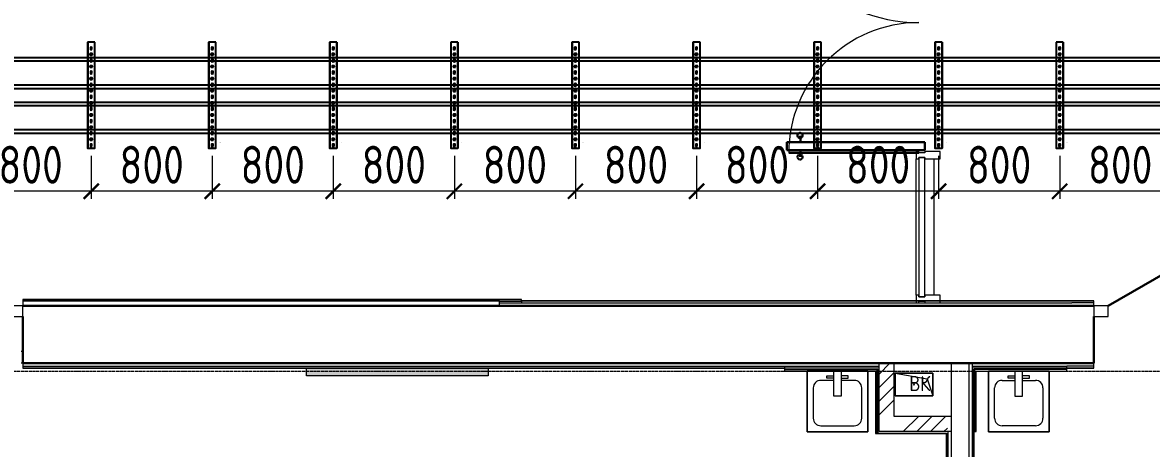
# Model space of a CAD drawing. Header units: millimetres. Extents: x -42533 to 645315, y 3457 to 82611.
# Drawn here: x 168623 to 176084, y 39281 to 42092 of the extents above; entities that cross this region are included whole.
import ezdxf
from ezdxf.enums import TextEntityAlignment as Align

# ---------------------------------------------------------------- set-up
doc = ezdxf.new("R2018")
doc.units = ezdxf.units.MM
doc.linetypes.add('ADSK_Линия сетки', pattern=[25, 20, -2.5, 0, -2.5])
doc.linetypes.add('ADSK_Штриховая_ш3 п1_5', pattern=[4.5, 3, -1.5])
for name, color, linetype in [('00_00_потолок_Панели из стали', 7, 'Continuous'), ('ЭОМ_Лотки авар.', 1, 'Continuous'), ('ЭОМ_Лотки рабочие', 5, 'Continuous')]:
    doc.layers.add(name, color=color, linetype=linetype)
for name, color, linetype, lineweight in [('Аннотация', 7, 'Continuous', 18), ('Витраж', 7, 'Continuous', 9), ('Двери', 7, 'Continuous', 9), ('Обобщенные модели', 7, 'Continuous', 18), ('Оси', 253, 'Continuous', 9), ('Панели витража', 7, 'Continuous', 9), ('Перекрытие', 7, 'Continuous', 18), ('Сантехника', 7, 'Continuous', 18), ('Стены несущие', 7, 'Continuous', 30), ('Стены отделка', 7, 'Continuous', 30), ('Стены перегородки', 7, 'Continuous', 30), ('Стены штриховка', 7, 'Continuous', 9), ('ШТРИХОВКА', 252, 'Continuous', 15)]:
    doc.layers.add(name, color=color, linetype=linetype, lineweight=lineweight)
doc.layers.add('Линии', color=7, linetype='Continuous', lineweight=9, true_color=0x00a600)
doc.styles.add('GOST Common_5', font='GOST_Common.ttf', dxfattribs={"width": 0.9, "height": 200})
doc.styles.get("Standard").update_dxf_attribs({"font": 'arial.ttf'})
doc.styles.add('М2', font='isocpeur.ttf', dxfattribs={"width": 0.8})
doc.dimstyles.new('М2-100', dxfattribs={"dimtxt": 250, "dimasz": 100, "dimexe": 50, "dimexo": 50, "dimgap": 50, "dimtad": 1, "dimdec": 0, "dimzin": 1, "dimtxsty": 'М2', "dimblk": 'ARCHTICK', "dimcen": 2.5, "dimdle": 50, "dimclre": 256, "dimclrt": 256, "dimadec": 0, "dimazin": 0, "dimtfac": 1, "dimtdec": 0, "dimtix": 1, "dimtmove": 1, "dimatfit": 3, "dimldrblk": 'NONE', "dimfxl": 1, "dimtolj": 1, "dimlwd": 9, "dimlwe": 9, "dimarcsym": 1})

# ---------------------------------------------------------------- blocks, each defined once
blk = doc.blocks.new('Тх 2 этаж')
at = {"lineweight": 0, "true_color": 0x939598}
h = blk.add_hatch(color=252, dxfattribs=at)
h.dxf.hatch_style = 1
h.paths.add_polyline_path([(27736, 6329.2), (27736, 6279.2), (26536, 6279.2), (26536, 6329.2)])
at = {"color": 252, "lineweight": 0, "true_color": 0x939598}
blk.add_lwpolyline([(27736, 6329.2), (27736, 6279.2), (26536, 6279.2), (26536, 6329.2), (27736, 6329.2)], dxfattribs=at)
blk = doc.blocks.new('План 2 этажа')
h = blk.add_hatch()
h.set_pattern_fill('ANSI34', color=8, scale=20)
h.set_pattern_definition([(45, (686.36, 338.7), (-269.4077, 269.4077), []), (45, (776.16, 338.7), (-269.4077, 269.4077), []), (45, (865.96, 338.7), (-269.4077, 269.4077), []), (45, (955.77, 338.7), (-269.4077, 269.4077), [])])
h.paths.add_polyline_path([(24731.357, 8686.342), (24631.357, 8686.342), (24631.357, 8235.342), (25106.357, 8235.342), (25076.357, 8237.342), (25106.357, 8335.342), (24731.357, 8335.342)])
at = {"layer": 'Витраж', "color": 8, "lineweight": 18, "extrusion": (0, 0, -1)}
for p, q in [((24893.923, 10085.725), (24876.923, 10085.725)), ((24876.923, 10085.725), (24876.923, 10035.725)), ((24893.923, 10075.725), (24893.923, 10085.725)), ((24933.923, 10075.725), (24893.923, 10075.725)), ((25033.923, 10085.725), (24933.923, 10085.725)), ((24933.923, 10085.725), (24933.923, 10075.725)), ((25033.923, 10035.725), (25033.923, 10085.725)), ((24876.923, 10035.725), (24893.923, 10035.725)), ((24893.923, 10035.725), (24893.923, 10045.725)), ((24893.923, 10045.725), (24933.923, 10045.725)), ((24933.923, 10045.725), (24933.923, 10035.725)), ((24933.923, 10035.725), (25033.923, 10035.725)), ((24893.923, 9135.725), (24876.923, 9135.725)), ((24876.923, 9135.725), (24876.923, 9085.725)), ((24893.923, 9125.725), (24893.923, 9135.725)), ((24933.923, 9125.725), (24893.923, 9125.725)), ((25033.923, 9135.725), (24933.923, 9135.725)), ((24933.923, 9135.725), (24933.923, 9125.725)), ((25033.923, 9085.725), (25033.923, 9135.725)), ((24876.923, 9085.725), (24893.923, 9085.725)), ((24893.923, 9085.725), (24893.923, 9095.725)), ((24893.923, 9095.725), (24933.923, 9095.725)), ((24933.923, 9095.725), (24933.923, 9085.725)), ((24933.923, 9085.725), (25033.923, 9085.725))]:
    blk.add_line(p, q, dxfattribs=at)
at = {"layer": 'Витраж', "color": 8}
for p, q in [((24876.923, 9135.725), (24876.923, 10035.725)), ((24993.923, 9135.725), (24993.923, 10035.725))]:
    blk.add_line(p, q, dxfattribs=at)
at = {"layer": 'Двери', "color": 8, "lineweight": 30}
for p, q in [((24893.923, 10075.725), (24033.923, 10075.725)), ((26145.357, 9066.342), (26937.771, 9523.842))]:
    blk.add_line(p, q, dxfattribs=at)
at = {"layer": 'Двери', "color": 8}
for p, q in [((18970.357, 9066.342), (18875.357, 9066.342)), ((18970.357, 8996.342), (18970.357, 9066.342)), ((26050.357, 9066.342), (26050.357, 8996.342)), ((26145.357, 9066.342), (26050.357, 9066.342)), ((26145.357, 8996.342), (26145.357, 9066.342)), ((18875.357, 8996.342), (18970.357, 8996.342)), ((26050.357, 8996.342), (26145.357, 8996.342))]:
    blk.add_line(p, q, dxfattribs=at)
for centre, radius, start, end in [((24893.923, 11970.725), 1035, 180, 270), ((24893.923, 10075.725), 860, 90, 180)]:
    blk.add_arc(centre, radius, start, end, dxfattribs=at)
at = {"layer": 'Линии', "color": 8, "linetype": 'ADSK_Штриховая_ш3 п1_5', "lineweight": 30}
for p, q in [((24113.269, 10145.725), (24108.121, 10190.43)), ((24021.563, 10092.725), (24020.837, 10145.725)), ((24020.837, 10145.725), (24933.923, 10145.725)), ((24933.923, 10092.725), (24021.563, 10092.725)), ((24113.269, 10093.227), (24108.121, 10048.522)), ((24933.923, 10145.725), (24933.923, 10092.725))]:
    blk.add_line(p, q, dxfattribs=at)
for centre in [(24108.121, 10190.43), (24108.121, 10048.522)]:
    blk.add_circle(centre, 17, dxfattribs=at)
at = {"layer": 'Обобщенные модели', "color": 8}
for p, q in [((24736.357, 8471.342), (24736.357, 8621.342)), ((24736.357, 8621.342), (24986.357, 8621.342)), ((24736.357, 8621.342), (24948.857, 8583.842)), ((24986.357, 8621.342), (24736.357, 8621.342)), ((24736.357, 8621.342), (24736.357, 8471.342)), ((24948.857, 8583.842), (24986.357, 8471.342)), ((24986.357, 8621.342), (24986.357, 8471.342)), ((24986.357, 8471.342), (24986.357, 8621.342)), ((24986.357, 8471.342), (24736.357, 8471.342)), ((24736.357, 8471.342), (24986.357, 8471.342))]:
    blk.add_line(p, q, dxfattribs=at)
for start, end in [(90, 270), (105, 180), (210, 270), (270, 90), (330, 75)]:
    blk.add_arc((24861.357, 8546.342), 2.5, start, end, dxfattribs=at)
at = {"layer": 'Оси', "color": 8, "linetype": 'ADSK_Линия сетки'}
blk.add_line((-9428.371, 8633.7), (56691.21, 8633.7), dxfattribs=at)
at = {"layer": 'Панели витража', "color": 8, "lineweight": 18}
for p, q in [((24893.923, 10045.725), (24893.923, 9125.725)), ((24933.923, 10045.725), (24893.923, 10045.725)), ((24933.923, 9125.725), (24933.923, 10045.725)), ((24893.923, 9125.725), (24933.923, 9125.725))]:
    blk.add_line(p, q, dxfattribs=at)
at = {"layer": 'Перекрытие', "color": 8}
for p, q in [((18970.357, 8763.909), (18960.357, 8763.909)), ((18970.357, 8686.342), (18960.357, 8686.342))]:
    blk.add_line(p, q, dxfattribs=at)
at = {"layer": 'Сантехника', "color": 8}
for p, q in [((24156.092, 8633.7), (24556.092, 8633.7)), ((24156.092, 8233.7), (24156.092, 8633.7)), ((24156.092, 8633.7), (24156.092, 8233.7)), ((24556.092, 8633.7), (24156.092, 8633.7)), ((24286.092, 8588.7), (24286.092, 8603.7)), ((24286.092, 8603.7), (24331.092, 8603.7)), ((24331.092, 8588.7), (24286.092, 8588.7)), ((24331.092, 8468.687), (24331.092, 8633.7)), ((24381.092, 8633.7), (24381.092, 8468.687)), ((24426.092, 8603.7), (24381.092, 8603.7)), ((24381.092, 8588.7), (24426.092, 8588.7)), ((24426.092, 8588.7), (24426.092, 8603.7)), ((24556.092, 8633.7), (24556.092, 8233.7)), ((24556.092, 8233.7), (24556.092, 8633.7)), ((25753.923, 8633.7), (25353.923, 8633.7)), ((25353.923, 8633.7), (25353.923, 8233.7)), ((25353.923, 8233.7), (25353.923, 8633.7)), ((25353.923, 8633.7), (25753.923, 8633.7)), ((25483.923, 8603.7), (25528.923, 8603.7)), ((25483.923, 8588.7), (25483.923, 8603.7)), ((25528.923, 8588.7), (25483.923, 8588.7)), ((25528.923, 8633.7), (25528.923, 8468.687)), ((25578.923, 8468.687), (25578.923, 8633.7)), ((25623.923, 8603.7), (25578.923, 8603.7)), ((25578.923, 8588.7), (25623.923, 8588.7)), ((25623.923, 8588.7), (25623.923, 8603.7)), ((25753.923, 8233.7), (25753.923, 8633.7)), ((25753.923, 8633.7), (25753.923, 8233.7)), ((24196.093, 8523.7), (24196.093, 8323.699)), ((24331.092, 8573.7), (24246.093, 8573.7)), ((24466.092, 8573.7), (24381.092, 8573.7)), ((24516.092, 8323.699), (24516.092, 8523.7)), ((25393.923, 8323.699), (25393.923, 8523.7)), ((25443.923, 8573.7), (25528.923, 8573.7)), ((25578.923, 8573.7), (25663.922, 8573.7)), ((25713.922, 8523.7), (25713.922, 8323.699)), ((24381.092, 8468.687), (24331.092, 8468.687)), ((25528.923, 8468.687), (25578.923, 8468.687)), ((24556.092, 8233.7), (24156.092, 8233.7)), ((24156.092, 8233.7), (24556.092, 8233.7)), ((24246.093, 8273.699), (24466.092, 8273.699)), ((25353.923, 8233.7), (25753.923, 8233.7)), ((25753.923, 8233.7), (25353.923, 8233.7)), ((25663.922, 8273.699), (25443.923, 8273.699))]:
    blk.add_line(p, q, dxfattribs=at)
for centre, start, end in [((24246.093, 8523.7), 90, 180), ((24466.092, 8523.7), 0, 90), ((25443.923, 8523.7), 90, 180), ((25663.922, 8523.7), 0, 90), ((24246.093, 8323.699), 180, 270), ((24466.092, 8323.699), 270, 0), ((25443.923, 8323.699), 180, 270), ((25663.922, 8323.699), 270, 0)]:
    blk.add_arc(centre, 50, start, end, dxfattribs=at)
at = {"layer": 'Стены несущие', "color": 8}
for p, q in [((26050.357, 9066.342), (18970.357, 9066.342)), ((22121.357, 9066.342), (24679.784, 9066.342)), ((25429.784, 9066.342), (25905.696, 9066.342)), ((18970.357, 8996.342), (18970.357, 8686.342)), ((26050.357, 8686.342), (26050.357, 8996.342)), ((26050.357, 8686.342), (18970.357, 8686.342))]:
    blk.add_line(p, q, dxfattribs=at)
at = {"layer": 'Стены отделка', "color": 8, "lineweight": 9}
for p, q in [((18970.357, 9108.342), (18970.357, 9066.342)), ((22266.39, 9108.342), (18970.357, 9108.342)), ((22266.39, 9098.342), (22266.39, 9108.342)), ((22121.357, 9066.342), (22121.357, 9096.342)), ((22121.357, 9096.342), (22266.39, 9096.342)), ((22121.357, 9086.342), (25905.696, 9086.342)), ((26050.357, 9098.342), (22266.39, 9098.342)), ((22266.39, 9096.342), (22266.39, 9086.342)), ((24679.784, 9066.342), (25429.784, 9066.342)), ((25905.696, 9066.342), (26050.357, 9066.342)), ((26050.357, 9066.342), (26050.357, 9098.342)), ((18970.357, 8686.342), (18970.357, 8654.342)), ((24006.357, 8666.342), (24006.357, 8635.342)), ((24631.357, 8660.342), (24006.357, 8660.342)), ((24018.357, 8666.342), (24631.357, 8666.342)), ((24631.357, 8235.342), (24631.357, 8686.342)), ((24731.357, 8335.342), (24731.357, 8686.342)), ((25246.357, 8686.342), (25246.357, 2736.931)), ((25246.357, 8666.342), (25871.357, 8666.342)), ((25871.357, 8660.342), (25246.357, 8660.342)), ((25871.357, 8635.342), (25871.357, 8666.342)), ((26050.357, 8666.342), (25905.696, 8666.342)), ((26050.357, 8654.342), (26050.357, 8686.342)), ((18970.357, 8654.342), (24006.357, 8654.342)), ((24006.357, 8635.342), (24606.357, 8635.342)), ((24606.357, 8635.342), (24606.357, 8223.342)), ((25271.357, 8235.342), (25271.357, 8635.342)), ((25271.357, 8635.342), (25871.357, 8635.342)), ((25871.357, 8654.342), (26050.357, 8654.342)), ((25106.357, 8335.342), (24731.357, 8335.342)), ((24606.357, 8223.342), (25074.357, 8223.342)), ((25106.357, 8235.342), (24631.357, 8235.342)), ((25074.357, 8223.342), (25074.357, 2948.931)), ((25086.357, 2936.931), (25086.357, 8235.342)), ((25258.357, 2768.931), (25258.357, 8235.342)), ((25258.357, 8235.342), (25271.357, 8235.342))]:
    blk.add_line(p, q, dxfattribs=at)
at = {"layer": 'Стены перегородки', "color": 8, "lineweight": 18}
for p, q in [((25106.357, 8686.342), (25106.357, 2736.931)), ((25226.357, 2736.931), (25226.357, 8686.342))]:
    blk.add_line(p, q, dxfattribs=at)
at = {"layer": 'Стены штриховка', "color": 8}
for p, q in [((22266.39, 9106.342), (18970.357, 9106.342)), ((22121.357, 9096.342), (18970.357, 9096.342)), ((22266.39, 9096.342), (22266.39, 9098.342)), ((26050.357, 9096.342), (22266.39, 9096.342)), ((26050.357, 9086.342), (25905.696, 9086.342)), ((18970.357, 8666.342), (24018.357, 8666.342)), ((18970.357, 8656.342), (24006.357, 8656.342)), ((24006.357, 8654.342), (24006.357, 8656.342)), ((25905.696, 8666.342), (25871.357, 8666.342)), ((25871.357, 8656.342), (26050.357, 8656.342)), ((24006.357, 8650.342), (24621.357, 8650.342)), ((24006.357, 8644.342), (24615.357, 8644.342)), ((24615.357, 8644.342), (24615.357, 8223.342)), ((24621.357, 8650.342), (24621.357, 8225.342)), ((25256.357, 2766.931), (25256.357, 8650.342)), ((25871.357, 8650.342), (25256.357, 8650.342)), ((25262.357, 8644.342), (25262.357, 8235.342)), ((25871.357, 8644.342), (25262.357, 8644.342)), ((24615.357, 8225.342), (25076.357, 8225.342)), ((25076.357, 8225.342), (25076.357, 2946.931)), ((25258.357, 8235.342), (25256.357, 8235.342))]:
    blk.add_line(p, q, dxfattribs=at)
at = {"layer": 'ЭОМ_Лотки рабочие'}
blk.add_blockref('Тх 2 этаж', (-5689.424, 2325.176), dxfattribs=at)
at = {"layer": 'Аннотация', "color": 8, "insert": (24831.233, 8602.668), "char_height": 100, "width": 156.348, "attachment_point": 1, "line_spacing_factor": 1.022766, "style": 'GOST Common_5'}
blk.add_mtext('\\pxt3.6,7.2,10.8,14.4,18,21.6,25.2,28.8,32.4,36,39.6,43.2,46.8,50.4,54,57.6,61.2,64.8,68.4,72,75.6,79.2,82.8,86.4,90,93.6,97.2,100.8,104.4,108,111.6,115.2;{ВК}', dxfattribs=at)
blk = doc.blocks.new('*U37')
at = {"color": 0, "linetype": 'Continuous', "lineweight": 25}
for p, q in [((-78.8, -46976.1), (-78.8, 0)), ((78.8, -46976.1), (78.8, 0))]:
    blk.add_line(p, q, dxfattribs=at)
blk.add_lwpolyline([(100.8, -46976.1), (100.8, 0), (-100.8, 0), (-100.8, -46976.1)], close=True, dxfattribs=at)
at = {"color": 0, "flags": 9}
for tag, p in [('АРТИКУЛ', (-59.7, -11.8)), ('НАИМЕНОВАНИЕ', (-59.1, -7)), ('ПРИМЕЧАНИЕ', (-58.8, -17.3))]:
    blk.add_attdef(tag, text='', height=2.5, dxfattribs=at).set_placement(p, align=Align.TOP_LEFT)
at = {"color": 0, "lineweight": 30, "flags": 104}
for tag, p in [('ВЫСОТА', (-59.6, -20.9)), ('ДЛИНА', (-59.5, -36.1)), ('ТОЛЩИНА', (-59, -31)), ('ШИРИНА', (-58.9, -25.1))]:
    blk.add_attdef(tag, text='', height=2.5, dxfattribs=at).set_placement(p, align=Align.TOP_LEFT)
blk = doc.blocks.new('*U39')
at = {"color": 0, "linetype": 'Continuous', "lineweight": 25}
for p, q in [((-78.8, -46398.7), (-78.8, 0)), ((78.8, -46398.7), (78.8, 0))]:
    blk.add_line(p, q, dxfattribs=at)
blk.add_lwpolyline([(100.8, -46398.7), (100.8, 0), (-100.8, 0), (-100.8, -46398.7)], close=True, dxfattribs=at)
at = {"color": 0, "flags": 9}
for tag, p in [('АРТИКУЛ', (-59.7, -11.8)), ('НАИМЕНОВАНИЕ', (-59.1, -7)), ('ПРИМЕЧАНИЕ', (-58.8, -17.3))]:
    blk.add_attdef(tag, text='', height=2.5, dxfattribs=at).set_placement(p, align=Align.TOP_LEFT)
at = {"color": 0, "lineweight": 30, "flags": 104}
for tag, p in [('ВЫСОТА', (-59.6, -20.9)), ('ДЛИНА', (-59.5, -36.1)), ('ТОЛЩИНА', (-59, -31)), ('ШИРИНА', (-58.9, -25.1))]:
    blk.add_attdef(tag, text='', height=2.5, dxfattribs=at).set_placement(p, align=Align.TOP_LEFT)
blk = doc.blocks.new('*U45')
at = {"color": 0, "linetype": 'ByBlock', "lineweight": -2}
for points in [[(24, -700), (24, 0), (-24, 0), (-24, -700)], [(-22.5, -700), (-22.5, 0)], [(22.5, -700), (22.5, 0)], [(-24, -700), (24, -700)]]:
    blk.add_lwpolyline(points, dxfattribs=at)
at = {"color": 254, "transparency": 33554483}
blk.add_lwpolyline([(0, 0.7), (0, -2.2)], dxfattribs=at)
at = {"color": 0, "linetype": 'ByBlock', "lineweight": -2}
for points in [[(-6.7, -54.8, 0.345739), (-6.7, -65.2), (6.7, -65.2, 0.345739), (6.7, -54.8)], [(-5.2, -13.3), (-5.2, -26.7, 0.345739), (5.2, -26.7), (5.2, -13.3, 0.345739)], [(-6.7, -134.8, 0.345739), (-6.7, -145.2), (6.7, -145.2, 0.345739), (6.7, -134.8)], [(-5.2, -93.3), (-5.2, -106.7, 0.345739), (5.2, -106.7), (5.2, -93.3, 0.345739)], [(-6.7, -214.8, 0.345739), (-6.7, -225.2), (6.7, -225.2, 0.345739), (6.7, -214.8)], [(-5.2, -173.3), (-5.2, -186.7, 0.345739), (5.2, -186.7), (5.2, -173.3, 0.345739)], [(-6.7, -294.8, 0.345739), (-6.7, -305.2), (6.7, -305.2, 0.345739), (6.7, -294.8)], [(-5.2, -253.3), (-5.2, -266.7, 0.345739), (5.2, -266.7), (5.2, -253.3, 0.345739)], [(-5.2, -333.3), (-5.2, -346.7, 0.345739), (5.2, -346.7), (5.2, -333.3, 0.345739)], [(-6.7, -374.8, 0.345739), (-6.7, -385.2), (6.7, -385.2, 0.345739), (6.7, -374.8)], [(-5.2, -413.3), (-5.2, -426.7, 0.345739), (5.2, -426.7), (5.2, -413.3, 0.345739)], [(-6.7, -454.8, 0.345739), (-6.7, -465.2), (6.7, -465.2, 0.345739), (6.7, -454.8)], [(-5.2, -493.3), (-5.2, -506.7, 0.345739), (5.2, -506.7), (5.2, -493.3, 0.345739)], [(-6.7, -534.8, 0.345739), (-6.7, -545.2), (6.7, -545.2, 0.345739), (6.7, -534.8)], [(-5.2, -573.3), (-5.2, -586.7, 0.345739), (5.2, -586.7), (5.2, -573.3, 0.345739)], [(-6.7, -614.8, 0.345739), (-6.7, -625.2), (6.7, -625.2, 0.345739), (6.7, -614.8)], [(-5.2, -653.3), (-5.2, -666.7, 0.345739), (5.2, -666.7), (5.2, -653.3, 0.345739)]]:
    blk.add_lwpolyline(points, format="xyb", close=True, dxfattribs=at)
at = {"flags": 9}
for tag, p in [('АРТИКУЛ', (-58.9, -24.5)), ('ПРИМЕЧАНИЕ', (-58.3, -30.8)), ('НАИМЕНОВАНИЕ', (-58.2, -19.4))]:
    blk.add_attdef(tag, p, '', height=2.5, dxfattribs=at)
at = {"lineweight": 30, "flags": 104}
blk.add_attdef('ДЛИНА', text='', height=2.5, dxfattribs=at).set_placement((-57.7, -34.6), align=Align.TOP_LEFT)
blk = doc.blocks.new('_ArchTick')
at = {"color": 0, "linetype": 'ByBlock', "lineweight": 70, "const_width": 0.15}
blk.add_lwpolyline([(-0.5, -0.5), (0.5, 0.5)], dxfattribs=at)
blk = doc.blocks.new('*D583')
at = {"layer": '00_00_потолок_Панели из стали', "lineweight": 9, "transparency": 16777216}
for p, q in [((168276.1, 41212.4), (168276.1, 40929)), ((169076.3, 41211.8), (169076.3, 40929))]:
    blk.add_line(p, q, dxfattribs=at)
at = {"layer": '00_00_потолок_Панели из стали', "color": 0, "lineweight": 9, "transparency": 16777216}
blk.add_line((169126.3, 40979), (168226.1, 40979), dxfattribs=at)
at = {"layer": 'Defpoints', "color": 0, "transparency": 16777216}
for p in [(168276.1, 41262.4), (169076.3, 41261.8), (168276.1, 40979)]:
    blk.add_point(p, dxfattribs=at)
at = {"layer": '00_00_потолок_Панели из стали', "color": 0, "lineweight": 9, "transparency": 16777216, "xscale": 100, "yscale": 100, "zscale": 100, "rotation": 180}
blk.add_blockref('_ArchTick', (168276.1, 40979), dxfattribs=at)
at = {"layer": '00_00_потолок_Панели из стали', "color": 0, "lineweight": 9, "transparency": 16777216, "xscale": 100, "yscale": 100, "zscale": 100}
blk.add_blockref('_ArchTick', (169076.3, 40979), dxfattribs=at)
at = {"layer": '00_00_потолок_Панели из стали', "transparency": 16777216, "insert": (168676.2, 41154), "char_height": 250, "attachment_point": 5, "style": 'М2'}
blk.add_mtext('\\A1;800', dxfattribs=at)
blk = doc.blocks.new('_None')
blk = doc.blocks.new('*D504')
at = {"layer": '00_00_потолок_Панели из стали', "lineweight": 9, "transparency": 16777216}
for p, q in [((169076.3, 41212.4), (169076.3, 40929)), ((169876.5, 41211.8), (169876.5, 40929))]:
    blk.add_line(p, q, dxfattribs=at)
at = {"layer": '00_00_потолок_Панели из стали', "color": 0, "lineweight": 9, "transparency": 16777216}
blk.add_line((169926.5, 40979), (169026.3, 40979), dxfattribs=at)
at = {"layer": 'Defpoints', "color": 0, "transparency": 16777216}
for p in [(169076.3, 41262.4), (169876.5, 41261.8), (169076.3, 40979)]:
    blk.add_point(p, dxfattribs=at)
at = {"layer": '00_00_потолок_Панели из стали', "color": 0, "lineweight": 9, "transparency": 16777216, "xscale": 100, "yscale": 100, "zscale": 100, "rotation": 180}
blk.add_blockref('_ArchTick', (169076.3, 40979), dxfattribs=at)
at = {"layer": '00_00_потолок_Панели из стали', "color": 0, "lineweight": 9, "transparency": 16777216, "xscale": 100, "yscale": 100, "zscale": 100}
blk.add_blockref('_ArchTick', (169876.5, 40979), dxfattribs=at)
at = {"layer": '00_00_потолок_Панели из стали', "transparency": 16777216, "insert": (169476.4, 41154), "char_height": 250, "attachment_point": 5, "style": 'М2'}
blk.add_mtext('\\A1;800', dxfattribs=at)
blk = doc.blocks.new('*D505')
at = {"layer": '00_00_потолок_Панели из стали', "lineweight": 9, "transparency": 16777216}
for p, q in [((169876.5, 41212.4), (169876.5, 40929)), ((170676.7, 41211.8), (170676.7, 40929))]:
    blk.add_line(p, q, dxfattribs=at)
at = {"layer": '00_00_потолок_Панели из стали', "color": 0, "lineweight": 9, "transparency": 16777216}
blk.add_line((170726.7, 40979), (169826.5, 40979), dxfattribs=at)
at = {"layer": 'Defpoints', "color": 0, "transparency": 16777216}
for p in [(169876.5, 41262.4), (170676.7, 41261.8), (169876.5, 40979)]:
    blk.add_point(p, dxfattribs=at)
at = {"layer": '00_00_потолок_Панели из стали', "color": 0, "lineweight": 9, "transparency": 16777216, "xscale": 100, "yscale": 100, "zscale": 100, "rotation": 180}
blk.add_blockref('_ArchTick', (169876.5, 40979), dxfattribs=at)
at = {"layer": '00_00_потолок_Панели из стали', "color": 0, "lineweight": 9, "transparency": 16777216, "xscale": 100, "yscale": 100, "zscale": 100}
blk.add_blockref('_ArchTick', (170676.7, 40979), dxfattribs=at)
at = {"layer": '00_00_потолок_Панели из стали', "transparency": 16777216, "insert": (170276.6, 41154), "char_height": 250, "attachment_point": 5, "style": 'М2'}
blk.add_mtext('\\A1;800', dxfattribs=at)
blk = doc.blocks.new('*D506')
at = {"layer": '00_00_потолок_Панели из стали', "lineweight": 9, "transparency": 16777216}
for p, q in [((170676.7, 41212.4), (170676.7, 40929)), ((171476.9, 41211.8), (171476.9, 40929))]:
    blk.add_line(p, q, dxfattribs=at)
at = {"layer": '00_00_потолок_Панели из стали', "color": 0, "lineweight": 9, "transparency": 16777216}
blk.add_line((171526.9, 40979), (170626.7, 40979), dxfattribs=at)
at = {"layer": 'Defpoints', "color": 0, "transparency": 16777216}
for p in [(170676.7, 41262.4), (171476.9, 41261.8), (170676.7, 40979)]:
    blk.add_point(p, dxfattribs=at)
at = {"layer": '00_00_потолок_Панели из стали', "color": 0, "lineweight": 9, "transparency": 16777216, "xscale": 100, "yscale": 100, "zscale": 100, "rotation": 180}
blk.add_blockref('_ArchTick', (170676.7, 40979), dxfattribs=at)
at = {"layer": '00_00_потолок_Панели из стали', "color": 0, "lineweight": 9, "transparency": 16777216, "xscale": 100, "yscale": 100, "zscale": 100}
blk.add_blockref('_ArchTick', (171476.9, 40979), dxfattribs=at)
at = {"layer": '00_00_потолок_Панели из стали', "transparency": 16777216, "insert": (171076.8, 41154), "char_height": 250, "attachment_point": 5, "style": 'М2'}
blk.add_mtext('\\A1;800', dxfattribs=at)
blk = doc.blocks.new('*D507')
at = {"layer": '00_00_потолок_Панели из стали', "lineweight": 9, "transparency": 16777216}
for p, q in [((171476.9, 41212.4), (171476.9, 40929)), ((172277.1, 41211.8), (172277.1, 40929))]:
    blk.add_line(p, q, dxfattribs=at)
at = {"layer": '00_00_потолок_Панели из стали', "color": 0, "lineweight": 9, "transparency": 16777216}
blk.add_line((172327.1, 40979), (171426.9, 40979), dxfattribs=at)
at = {"layer": 'Defpoints', "color": 0, "transparency": 16777216}
for p in [(171476.9, 41262.4), (172277.1, 41261.8), (171476.9, 40979)]:
    blk.add_point(p, dxfattribs=at)
at = {"layer": '00_00_потолок_Панели из стали', "color": 0, "lineweight": 9, "transparency": 16777216, "xscale": 100, "yscale": 100, "zscale": 100, "rotation": 180}
blk.add_blockref('_ArchTick', (171476.9, 40979), dxfattribs=at)
at = {"layer": '00_00_потолок_Панели из стали', "color": 0, "lineweight": 9, "transparency": 16777216, "xscale": 100, "yscale": 100, "zscale": 100}
blk.add_blockref('_ArchTick', (172277.1, 40979), dxfattribs=at)
at = {"layer": '00_00_потолок_Панели из стали', "transparency": 16777216, "insert": (171877, 41154), "char_height": 250, "attachment_point": 5, "style": 'М2'}
blk.add_mtext('\\A1;800', dxfattribs=at)
blk = doc.blocks.new('*D508')
at = {"layer": '00_00_потолок_Панели из стали', "lineweight": 9, "transparency": 16777216}
for p, q in [((172277.1, 41212.4), (172277.1, 40929)), ((173077.3, 41211.8), (173077.3, 40929))]:
    blk.add_line(p, q, dxfattribs=at)
at = {"layer": '00_00_потолок_Панели из стали', "color": 0, "lineweight": 9, "transparency": 16777216}
blk.add_line((173127.3, 40979), (172227.1, 40979), dxfattribs=at)
at = {"layer": 'Defpoints', "color": 0, "transparency": 16777216}
for p in [(172277.1, 41262.4), (173077.3, 41261.8), (172277.1, 40979)]:
    blk.add_point(p, dxfattribs=at)
at = {"layer": '00_00_потолок_Панели из стали', "color": 0, "lineweight": 9, "transparency": 16777216, "xscale": 100, "yscale": 100, "zscale": 100, "rotation": 180}
blk.add_blockref('_ArchTick', (172277.1, 40979), dxfattribs=at)
at = {"layer": '00_00_потолок_Панели из стали', "color": 0, "lineweight": 9, "transparency": 16777216, "xscale": 100, "yscale": 100, "zscale": 100}
blk.add_blockref('_ArchTick', (173077.3, 40979), dxfattribs=at)
at = {"layer": '00_00_потолок_Панели из стали', "transparency": 16777216, "insert": (172677.2, 41154), "char_height": 250, "attachment_point": 5, "style": 'М2'}
blk.add_mtext('\\A1;800', dxfattribs=at)
blk = doc.blocks.new('*D509')
at = {"layer": '00_00_потолок_Панели из стали', "lineweight": 9, "transparency": 16777216}
for p, q in [((173077.3, 41212.4), (173077.3, 40929)), ((173877.5, 41211.8), (173877.5, 40929))]:
    blk.add_line(p, q, dxfattribs=at)
at = {"layer": '00_00_потолок_Панели из стали', "color": 0, "lineweight": 9, "transparency": 16777216}
blk.add_line((173927.5, 40979), (173027.3, 40979), dxfattribs=at)
at = {"layer": 'Defpoints', "color": 0, "transparency": 16777216}
for p in [(173077.3, 41262.4), (173877.5, 41261.8), (173077.3, 40979)]:
    blk.add_point(p, dxfattribs=at)
at = {"layer": '00_00_потолок_Панели из стали', "color": 0, "lineweight": 9, "transparency": 16777216, "xscale": 100, "yscale": 100, "zscale": 100, "rotation": 180}
blk.add_blockref('_ArchTick', (173077.3, 40979), dxfattribs=at)
at = {"layer": '00_00_потолок_Панели из стали', "color": 0, "lineweight": 9, "transparency": 16777216, "xscale": 100, "yscale": 100, "zscale": 100}
blk.add_blockref('_ArchTick', (173877.5, 40979), dxfattribs=at)
at = {"layer": '00_00_потолок_Панели из стали', "transparency": 16777216, "insert": (173477.4, 41154), "char_height": 250, "attachment_point": 5, "style": 'М2'}
blk.add_mtext('\\A1;800', dxfattribs=at)
blk = doc.blocks.new('*D510')
at = {"layer": '00_00_потолок_Панели из стали', "lineweight": 9, "transparency": 16777216}
for p, q in [((173877.5, 41212.4), (173877.5, 40929)), ((174677.7, 41211.8), (174677.7, 40929))]:
    blk.add_line(p, q, dxfattribs=at)
at = {"layer": '00_00_потолок_Панели из стали', "color": 0, "lineweight": 9, "transparency": 16777216}
blk.add_line((174727.7, 40979), (173827.5, 40979), dxfattribs=at)
at = {"layer": 'Defpoints', "color": 0, "transparency": 16777216}
for p in [(173877.5, 41262.4), (174677.7, 41261.8), (173877.5, 40979)]:
    blk.add_point(p, dxfattribs=at)
at = {"layer": '00_00_потолок_Панели из стали', "color": 0, "lineweight": 9, "transparency": 16777216, "xscale": 100, "yscale": 100, "zscale": 100, "rotation": 180}
blk.add_blockref('_ArchTick', (173877.5, 40979), dxfattribs=at)
at = {"layer": '00_00_потолок_Панели из стали', "color": 0, "lineweight": 9, "transparency": 16777216, "xscale": 100, "yscale": 100, "zscale": 100}
blk.add_blockref('_ArchTick', (174677.7, 40979), dxfattribs=at)
at = {"layer": '00_00_потолок_Панели из стали', "transparency": 16777216, "insert": (174277.6, 41154), "char_height": 250, "attachment_point": 5, "style": 'М2'}
blk.add_mtext('\\A1;800', dxfattribs=at)
blk = doc.blocks.new('*D553')
at = {"layer": '00_00_потолок_Панели из стали', "lineweight": 9, "transparency": 16777216}
for p, q in [((174677.7, 41212.4), (174677.7, 40929)), ((175477.9, 41211.8), (175477.9, 40929))]:
    blk.add_line(p, q, dxfattribs=at)
at = {"layer": '00_00_потолок_Панели из стали', "color": 0, "lineweight": 9, "transparency": 16777216}
blk.add_line((175527.9, 40979), (174627.7, 40979), dxfattribs=at)
at = {"layer": 'Defpoints', "color": 0, "transparency": 16777216}
for p in [(174677.7, 41262.4), (175477.9, 41261.8), (174677.7, 40979)]:
    blk.add_point(p, dxfattribs=at)
at = {"layer": '00_00_потолок_Панели из стали', "color": 0, "lineweight": 9, "transparency": 16777216, "xscale": 100, "yscale": 100, "zscale": 100, "rotation": 180}
blk.add_blockref('_ArchTick', (174677.7, 40979), dxfattribs=at)
at = {"layer": '00_00_потолок_Панели из стали', "color": 0, "lineweight": 9, "transparency": 16777216, "xscale": 100, "yscale": 100, "zscale": 100}
blk.add_blockref('_ArchTick', (175477.9, 40979), dxfattribs=at)
at = {"layer": '00_00_потолок_Панели из стали', "transparency": 16777216, "insert": (175077.8, 41154), "char_height": 250, "attachment_point": 5, "style": 'М2'}
blk.add_mtext('\\A1;800', dxfattribs=at)
blk = doc.blocks.new('*D554')
at = {"layer": '00_00_потолок_Панели из стали', "lineweight": 9, "transparency": 16777216}
for p, q in [((175477.9, 41212.4), (175477.9, 40929)), ((176278.1, 41211.8), (176278.1, 40929))]:
    blk.add_line(p, q, dxfattribs=at)
at = {"layer": '00_00_потолок_Панели из стали', "color": 0, "lineweight": 9, "transparency": 16777216}
blk.add_line((176328.1, 40979), (175427.9, 40979), dxfattribs=at)
at = {"layer": 'Defpoints', "color": 0, "transparency": 16777216}
for p in [(175477.9, 41262.4), (176278.1, 41261.8), (175477.9, 40979)]:
    blk.add_point(p, dxfattribs=at)
at = {"layer": '00_00_потолок_Панели из стали', "color": 0, "lineweight": 9, "transparency": 16777216, "xscale": 100, "yscale": 100, "zscale": 100, "rotation": 180}
blk.add_blockref('_ArchTick', (175477.9, 40979), dxfattribs=at)
at = {"layer": '00_00_потолок_Панели из стали', "color": 0, "lineweight": 9, "transparency": 16777216, "xscale": 100, "yscale": 100, "zscale": 100}
blk.add_blockref('_ArchTick', (176278.1, 40979), dxfattribs=at)
at = {"layer": '00_00_потолок_Панели из стали', "transparency": 16777216, "insert": (175878, 41154), "char_height": 250, "attachment_point": 5, "style": 'М2'}
blk.add_mtext('\\A1;800', dxfattribs=at)

msp = doc.modelspace()

# ---------------------------------------------------------------- block references
at = {"layer": 'ШТРИХОВКА'}
msp.add_blockref('План 2 этажа', (149653.4, 31156.8), dxfattribs=at)

# ---------------------------------------------------------------- next in the draw order: block references
at = {"layer": 'ЭОМ_Лотки авар.', "color": 1, "rotation": 90}
msp.add_blockref('*U39', (151394.5, 41758.3), dxfattribs=at)
at = {"layer": 'ЭОМ_Лотки рабочие'}
ref = msp.add_blockref('*U45', (169076.3, 41262.4), dxfattribs=dict(at, rotation=180))
lines = msp.add_mtext('700 мм', dxfattribs={"layer": '0', "insert": (169134.1, 41297), "char_height": 2.5, "attachment_point": 1, "rotation": 180})
ref.add_attrib('ДЛИНА', '', (169134.1, 41297)).embed_mtext(lines)
ref = msp.add_blockref('*U45', (169876.5, 41262.4), dxfattribs=dict(at, rotation=180))
lines = msp.add_mtext('700 мм', dxfattribs={"layer": '0', "insert": (169934.3, 41297), "char_height": 2.5, "attachment_point": 1, "rotation": 180})
ref.add_attrib('ДЛИНА', '', (169934.3, 41297)).embed_mtext(lines)
ref = msp.add_blockref('*U45', (170676.7, 41262.4), dxfattribs=dict(at, rotation=180))
lines = msp.add_mtext('700 мм', dxfattribs={"layer": '0', "insert": (170734.5, 41297), "char_height": 2.5, "attachment_point": 1, "rotation": 180})
ref.add_attrib('ДЛИНА', '', (170734.5, 41297)).embed_mtext(lines)
ref = msp.add_blockref('*U45', (171476.9, 41262.4), dxfattribs=dict(at, rotation=180))
lines = msp.add_mtext('700 мм', dxfattribs={"layer": '0', "insert": (171534.7, 41297), "char_height": 2.5, "attachment_point": 1, "rotation": 180})
ref.add_attrib('ДЛИНА', '', (171534.7, 41297)).embed_mtext(lines)
ref = msp.add_blockref('*U45', (172277.1, 41262.4), dxfattribs=dict(at, rotation=180))
lines = msp.add_mtext('700 мм', dxfattribs={"layer": '0', "insert": (172334.9, 41297), "char_height": 2.5, "attachment_point": 1, "rotation": 180})
ref.add_attrib('ДЛИНА', '', (172334.9, 41297)).embed_mtext(lines)
ref = msp.add_blockref('*U45', (173077.3, 41262.4), dxfattribs=dict(at, rotation=180))
lines = msp.add_mtext('700 мм', dxfattribs={"layer": '0', "insert": (173135.1, 41297), "char_height": 2.5, "attachment_point": 1, "rotation": 180})
ref.add_attrib('ДЛИНА', '', (173135.1, 41297)).embed_mtext(lines)
ref = msp.add_blockref('*U45', (173877.5, 41262.4), dxfattribs=dict(at, rotation=180))
lines = msp.add_mtext('700 мм', dxfattribs={"layer": '0', "insert": (173935.3, 41297), "char_height": 2.5, "attachment_point": 1, "rotation": 180})
ref.add_attrib('ДЛИНА', '', (173935.3, 41297)).embed_mtext(lines)
ref = msp.add_blockref('*U45', (174677.7, 41262.4), dxfattribs=dict(at, rotation=180))
lines = msp.add_mtext('700 мм', dxfattribs={"layer": '0', "insert": (174735.5, 41297), "char_height": 2.5, "attachment_point": 1, "rotation": 180})
ref.add_attrib('ДЛИНА', '', (174735.5, 41297)).embed_mtext(lines)
ref = msp.add_blockref('*U45', (175477.9, 41262.4), dxfattribs=dict(at, rotation=180))
lines = msp.add_mtext('700 мм', dxfattribs={"layer": '0', "insert": (175535.7, 41297), "char_height": 2.5, "attachment_point": 1, "rotation": 180})
ref.add_attrib('ДЛИНА', '', (175535.7, 41297)).embed_mtext(lines)
at = {"layer": 'ЭОМ_Лотки рабочие', "rotation": 90}
msp.add_blockref('*U37', (151116.7, 41463.7), dxfattribs=at)

# ---------------------------------------------------------------- next in the draw order: dimensions: what is measured, and where the dimension line sits
at = {"layer": '00_00_потолок_Панели из стали'}
for base, p1, p2, picture, middle in [((168276.1, 40979), (169076.3, 41261.8), (168276.1, 41262.4), '*D583', (168676.2, 41154)), ((169076.3, 40979), (169876.5, 41261.8), (169076.3, 41262.4), '*D504', (169476.4, 41154)), ((169876.5, 40979), (170676.7, 41261.8), (169876.5, 41262.4), '*D505', (170276.6, 41154)), ((170676.7, 40979), (171476.9, 41261.8), (170676.7, 41262.4), '*D506', (171076.8, 41154)), ((171476.9, 40979), (172277.1, 41261.8), (171476.9, 41262.4), '*D507', (171877, 41154)), ((172277.1, 40979), (173077.3, 41261.8), (172277.1, 41262.4), '*D508', (172677.2, 41154)), ((173077.3, 40979), (173877.5, 41261.8), (173077.3, 41262.4), '*D509', (173477.4, 41154)), ((173877.5, 40979), (174677.7, 41261.8), (173877.5, 41262.4), '*D510', (174277.6, 41154)), ((174677.7, 40979), (175477.9, 41261.8), (174677.7, 41262.4), '*D553', (175077.8, 41154)), ((175477.9, 40979), (176278.1, 41261.8), (175477.9, 41262.4), '*D554', (175878, 41154))]:
    dim = msp.add_linear_dim(base=base, p1=p1, p2=p2, dimstyle='М2-100', dxfattribs=at)
    dim.commit()
    dim.dimension.update_dxf_attribs({"geometry": picture, "text_midpoint": middle})

doc.saveas('drawing.dxf')
